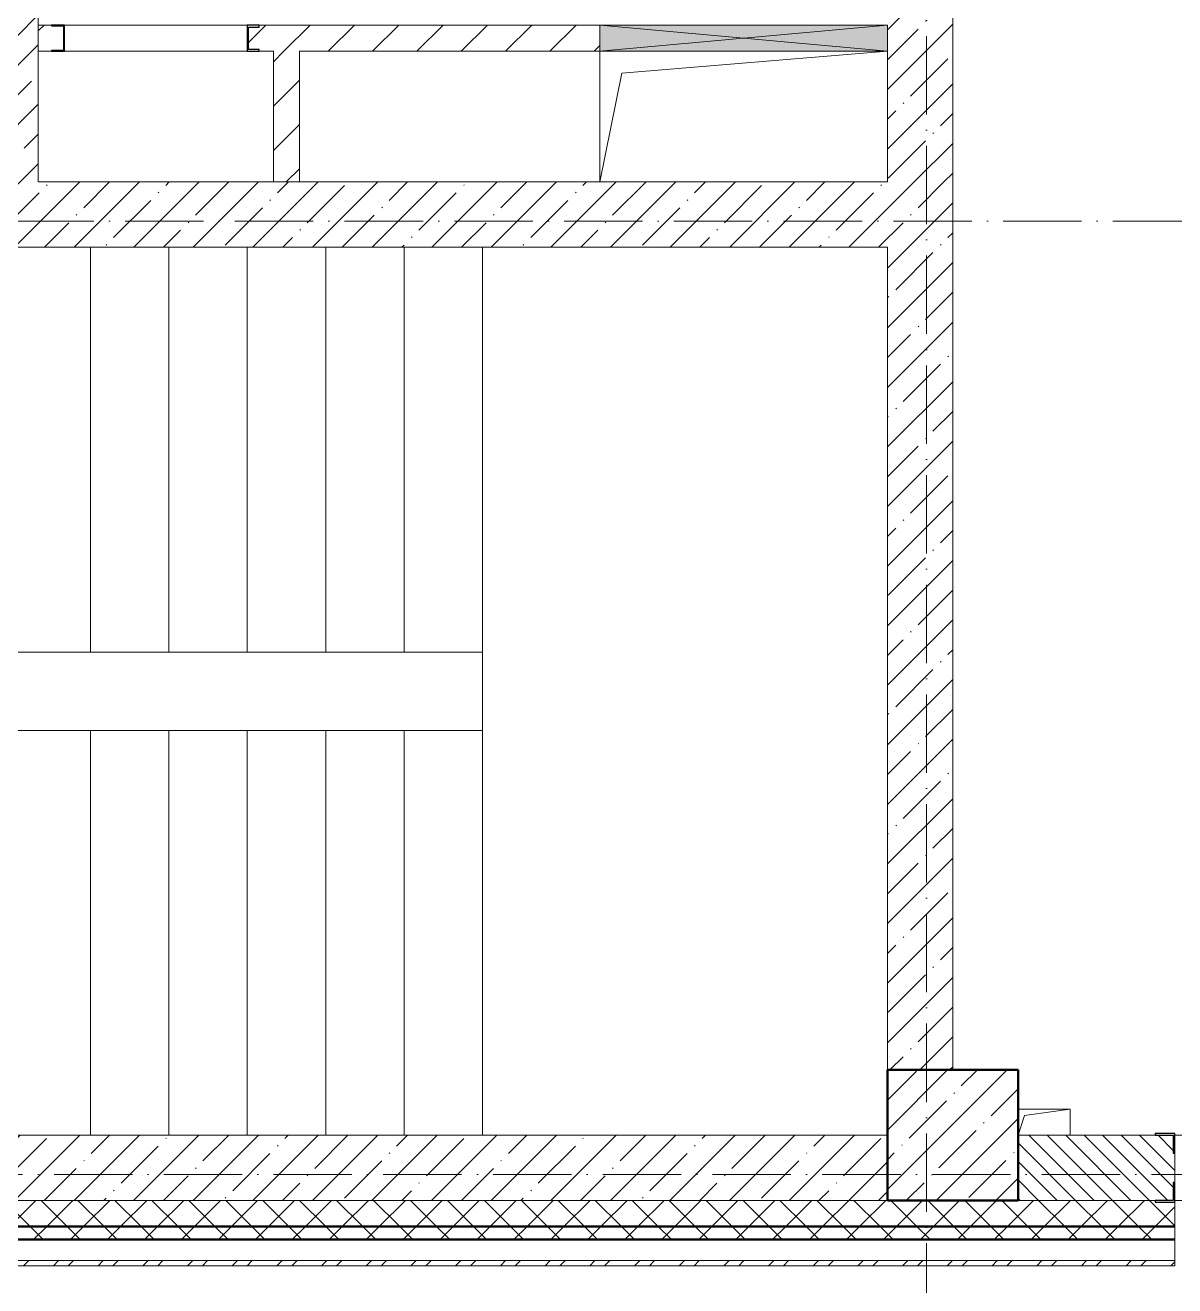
# Model space of a CAD drawing. Header units: millimetres. Extents: x -12989 to 629078, y -109036 to 555275.
# Drawn here: x 285771 to 290171, y -89109 to -84282 of the extents above; entities that cross this region are included whole.
import ezdxf

# ---------------------------------------------------------------- set-up
doc = ezdxf.new("R2010")
doc.units = ezdxf.units.MM
doc.linetypes.add('50_200_ШТРИХ_1Т_ш5_п1_п1_', pattern=[700, 500, -100, 0, -100])
for name, color, linetype, lineweight in [('4 -стяжа', 7, 'Continuous', 30), ('A-DETL-GENF-OTLN', 7, 'Continuous', 9), ('A-FLOR-____-OTLN', 7, 'Continuous', 9), ('A-GENM-____-MCUT', 7, 'Continuous', 25), ('A-GENM-____-OTLN', 7, 'Continuous', 9), ('A-GENM-____-OTLN-1', 7, 'Continuous', 25), ('A-GLAZ-____-OTLN', 7, 'Continuous', 9), ('A-WALL-____-MCUT-1', 7, 'Continuous', 9), ('A-WALL-____-MCUT-2', 7, 'Continuous', 50), ('A-WALL-____-MCUT-3', 7, 'Continuous', 9), ('A-WALL-____-OTLN', 7, 'Continuous', 9), ('A-WALL-____-PATT-1', 7, 'Continuous', 9), ('A-WALL-FNSH-MCUT-1', 7, 'Continuous', 9), ('I-WALL-____-OTLN', 7, 'Continuous', 9), ('S-COLS-____-MCUT', 7, 'Continuous', 50), ('S-COLS-____-OTLN', 7, 'Continuous', 9), ('S-GRID-____-OTLN-1', 7, '50_200_ШТРИХ_1Т_ш5_п1_п1_', 9), ('S-STRS-____-OTLN-1', 7, 'Continuous', 9)]:
    doc.layers.add(name, color=color, linetype=linetype, lineweight=lineweight)
doc.layers.get('4 -стяжа').off()
pattern_1 = [(45, (283770.7, -86863.46), (-114.0493, 114.0493), []), (45, (283884.76, -86863.46), (-114.0493, 114.0493), [201.612, -40.322, 3.353, -36.97])]
pattern_2 = [(45, (283770.71, -86863.46), (-70.71068, 70.71068), []), (135, (283770.71, -86863.46), (-70.71068, -70.71068), [])]
pattern_3 = [(45, (283770.71, -86863.46), (-84.8528, 84.8528), [])]

# ---------------------------------------------------------------- blocks, each defined once
blk = doc.blocks.new('BSC_Колонна _Прямоугольная - 500х500-V103-АР1_План отверстий 3 этажа в осях 1-64_А-ГГ')
at = {"layer": 'S-COLS-____-OTLN'}
h = blk.add_hatch(dxfattribs=at)
h.set_pattern_fill('FP_126', color=256, style=0, pattern_type=2)
h.set_pattern_definition([(45, (-5550, 1668.96), (-114.0493, 114.0493), []), (45, (-5435.95, 1668.96), (-114.0493, 114.0493), [201.613, -40.323, 3.353, -36.97])])
h.paths.add_polyline_path([(-250, -250), (250, -250), (250, 250), (-250, 250)], flags=0)
at = {"layer": 'S-COLS-____-MCUT'}
for p, q in [((250, 250), (-250, 250)), ((-250, 250), (-250, -250)), ((250, -250), (250, 250)), ((-250, -250), (250, -250))]:
    blk.add_line(p, q, dxfattribs=at)
blk = doc.blocks.new('Фахверк_СКБ_Уголок - 250_2700-27497298-АР1_План отверстий 3 этажа в осях 1-64_А-ГГ')
at = {"layer": 'A-GENM-____-MCUT'}
for p, q in [((200, 181), (125, 181)), ((125, 181), (125, 106)), ((131, 106), (131, 175)), ((131, 175), (200, 175)), ((200, 175), (200, 181)), ((125, 106), (131, 106)), ((131, -6), (125, -6)), ((125, -6), (125, -81)), ((131, -75), (131, -6)), ((125, -81), (200, -81)), ((200, -75), (131, -75)), ((200, -81), (200, -75))]:
    blk.add_line(p, q, dxfattribs=at)
blk = doc.blocks.new('154_Фахверк_СКБ_Швеллер - Тип_100_3960_зеркало-28515619-АР1_План отверстий 3 этажа в осях 1-64_А-ГГ')
at = {"layer": 'A-GENM-____-MCUT'}
for p, q in [((175, 50), (125, 50)), ((125, 50), (125, -50)), ((175, 47), (175, 50)), ((128, 47), (175, 47)), ((128, -47), (128, 47)), ((175, -47), (128, -47)), ((175, -50), (175, -47)), ((125, -50), (175, -50))]:
    blk.add_line(p, q, dxfattribs=at)
blk = doc.blocks.new('154_Стойка_СКБ_Швеллер - СМ-2180_100-28318692-АР1_План отверстий 3 этажа в осях 1-64_А-ГГ')
at = {"layer": 'A-GENM-____-MCUT'}
for p, q in [((171, 50), (125, 50)), ((125, 50), (125, -50)), ((171, 42.4), (171, 50)), ((129.5, 42.4), (171, 42.4)), ((129.5, -42.4), (129.5, 42.4)), ((171, -42.4), (129.5, -42.4)), ((171, -50), (171, -42.4)), ((125, -50), (171, -50))]:
    blk.add_line(p, q, dxfattribs=at)
blk = doc.blocks.new('AR_Отверстие прямоугольное _в плите_ - AR_Отверстие прямоугольное _в плите_-30510746-АР1_План отверстий 3 этажа в осях 1-64_А-ГГ')
at = {"layer": 'A-GENM-____-OTLN'}
for p, q in [((100, 50), (-100, 50)), ((-75, 25), (100, 50)), ((100, -50), (100, 50)), ((-100, -50), (-75, 25))]:
    blk.add_line(p, q, dxfattribs=at)
blk = doc.blocks.new('AR_Отверстие прямоугольное _в плите_ - AR_Отверстие прямоугольное _в плите_-V211-АР1_План отверстий 3 этажа в осях 1-64_А-ГГ')
at = {"layer": 'A-GENM-____-OTLN'}
for p, q in [((-550, 250), (-550, -250)), ((-466.7, 166.7), (550, 250)), ((-550, -250), (-466.7, 166.7))]:
    blk.add_line(p, q, dxfattribs=at)
blk = doc.blocks.new('AR_Отверстие прямоугольное _в стене_ - AR_Отверстие прямоугольное _в стене__ОВ-36916333-АР1_План отверстий 3 этажа в осях 1-64_А-ГГ')
at = {"layer": 'A-GLAZ-____-OTLN'}
blk.add_hatch(color=256, dxfattribs=at).paths.add_polyline_path([(-90.5, -50), (550, -50), (550, 50), (-550, 50), (-550, -50)], flags=0)
at = {"layer": 'A-DETL-GENF-OTLN'}
for p, q in [((-550, -50), (-550, 50)), ((-550, 50), (550, 50)), ((550, 50), (-550, -50)), ((-550, 50), (550, -50)), ((550, 50), (-550, 50)), ((-550, 50), (-550, -50)), ((550, 50), (550, -50)), ((550, -50), (550, 50)), ((550, -50), (-550, -50)), ((-550, -50), (550, -50))]:
    blk.add_line(p, q, dxfattribs=at)
blk = doc.blocks.new('3эт')
at = {"layer": 'S-GRID-____-OTLN-1', "color": 251, "ltscale": 0.6, "true_color": 0x636466}
for p, q in [((289220.7, -91346.1), (289220.7, -36982.5)), ((387697.2, -85032.4), (279101.9, -85032.4)), ((387845.1, -88682.4), (279101.9, -88682.4))]:
    blk.add_line(p, q, dxfattribs=at)

msp = doc.modelspace()

# ---------------------------------------------------------------- hatches: boundary and pattern name
at = {"layer": 'A-WALL-____-PATT-1'}
h = msp.add_hatch(dxfattribs=at)
h.set_pattern_fill('FP_38', color=256, style=0, pattern_type=2)
h.set_pattern_definition(pattern_1)
h.paths.add_polyline_path([(289320.7074, -84882.4142), (289320.7074, -81282.4142), (289070.7074, -81282.4142), (289070.7074, -84882.4142)], flags=0)
h = msp.add_hatch(dxfattribs=at)
h.set_pattern_fill('FP_38', color=256, style=0, pattern_type=2)
h.set_pattern_definition(pattern_1)
h.paths.add_polyline_path([(285570.7074, -84882.4142), (285820.7074, -84882.4142), (285820.7074, -83832.4142), (285570.7074, -83832.4142), (285570.7074, -84409.3421)], flags=0)
h.paths.add_polyline_path([(285820.7074, -82482.4142), (285820.7074, -82182.4142), (285570.7074, -82182.4142), (285570.7074, -82482.4142)], flags=0)
h = msp.add_hatch(dxfattribs=at)
h.set_pattern_fill('FP_4', color=256, style=0, pattern_type=2)
h.set_pattern_definition(pattern_3)
h.paths.add_polyline_path([(286720.7074, -84382.4142), (287970.7074, -84382.4142), (287970.7074, -84282.4142), (286666.7074, -84282.4142), (286666.7074, -84290.0142), (286625.2074, -84290.0142), (286625.2074, -84374.8142), (286666.7074, -84374.8142), (286666.7074, -84382.4142)], flags=0)
h.paths.add_polyline_path([(285820.7074, -84382.4142), (285870.7074, -84382.4142), (285870.7074, -84379.4142), (285917.7074, -84379.4142), (285917.7074, -84285.4142), (285870.7074, -84285.4142), (285870.7074, -84282.4142), (285820.7074, -84282.4142), (285820.7074, -84379.4142)], flags=0)
h = msp.add_hatch(dxfattribs=at)
h.set_pattern_fill('FP_4', color=256, style=0, pattern_type=2)
h.set_pattern_definition(pattern_3)
h.paths.add_polyline_path([(286820.7074, -84882.4142), (286820.7074, -84382.4142), (286720.7074, -84382.4142), (286720.7074, -84882.4142)], flags=0)
h = msp.add_hatch(dxfattribs=at)
h.set_pattern_fill('FP_38', color=256, style=0, pattern_type=2)
h.set_pattern_definition(pattern_1)
h.paths.add_polyline_path([(289070.7074, -85132.4142), (289320.7074, -85132.4142), (289320.7074, -84882.4142), (283870.7074, -84882.4142), (283870.7074, -85132.4142), (287291.9591, -85132.4142)], flags=0)
h = msp.add_hatch(dxfattribs=at)
h.set_pattern_fill('FP_38', color=256, style=0, pattern_type=2)
h.set_pattern_definition(pattern_1)
h.paths.add_polyline_path([(289320.7074, -88282.4142), (289320.7074, -85132.4142), (289070.7074, -85132.4142), (289070.7074, -88282.4142)], flags=0)
h = msp.add_hatch(dxfattribs=at)
h.set_pattern_fill('FP_38', color=256, style=0, pattern_type=2)
h.set_pattern_definition(pattern_1)
h.paths.add_polyline_path([(289070.7074, -88782.4142), (289070.7074, -88532.4142), (281570.7074, -88532.4142), (281570.7074, -88782.4142), (289059.4234, -88782.4142)], flags=0)
h = msp.add_hatch(dxfattribs=at)
h.set_pattern_fill('FP_6', color=256, style=0, pattern_type=2)
h.set_pattern_definition([(135, (283770.707, -86863.456), (-35.35534, -35.35534), [])])
h.paths.add_polyline_path([(294170.7074, -88782.4142), (294170.7074, -88532.4142), (291176.7074, -88532.4142), (291176.7074, -88601.4142), (291170.7074, -88601.4142), (291170.7074, -88713.4142), (291176.7074, -88713.4142), (291176.7074, -88782.4142), (292594.352, -88782.4142)], flags=0)
h.paths.add_polyline_path([(289943.1555, -88782.4142), (290164.7074, -88782.4142), (290164.7074, -88713.4142), (290170.7074, -88713.4142), (290170.7074, -88601.4142), (290164.7074, -88601.4142), (290164.7074, -88532.4142), (289570.7074, -88532.4142), (289570.7074, -88782.4142)], flags=0)
h = msp.add_hatch(dxfattribs=at)
h.set_pattern_fill('FP_1', color=256, style=0, pattern_type=2)
h.set_pattern_definition(pattern_2)
h.paths.add_polyline_path([(384520.7074, -88882.4142), (385020.7074, -88882.4142), (385020.7074, -88782.4142), (375995.7074, -88782.4142), (375995.7074, -88788.4142), (375920.7074, -88788.4142), (375920.7074, -88882.4142), (384502.4949, -88882.4142)], flags=0)
h.paths.add_polyline_path([(373013.9771, -88882.4142), (374120.7074, -88882.4142), (374120.7074, -88788.4142), (374045.7074, -88788.4142), (374045.7074, -88782.4142), (366170.7074, -88782.4142), (366170.7074, -88882.4142), (372770.7074, -88882.4142)], flags=0)
h.paths.add_polyline_path([(365170.7074, -88882.4142), (365170.7074, -88782.4142), (364045.7074, -88782.4142), (364045.7074, -88788.4142), (363970.7074, -88788.4142), (363970.7074, -88882.4142), (365060.3878, -88882.4142)], flags=0)
h.paths.add_polyline_path([(362170.7074, -88882.4142), (362170.7074, -88788.4142), (362095.7074, -88788.4142), (362095.7074, -88782.4142), (361045.7074, -88782.4142), (361045.7074, -88788.4142), (360970.7074, -88788.4142), (360970.7074, -88882.4142), (361525.4592, -88882.4142)], flags=0)
h.paths.add_polyline_path([(359170.7074, -88882.4142), (359170.7074, -88782.4142), (358045.7074, -88782.4142), (358045.7074, -88788.4142), (357970.7074, -88788.4142), (357970.7074, -88882.4142), (358045.7074, -88882.4142)], flags=0)
h.paths.add_polyline_path([(354770.7074, -88882.4142), (356170.7074, -88882.4142), (356170.7074, -88782.4142), (354845.7074, -88782.4142), (354845.7074, -88788.4142), (354770.7074, -88788.4142)], flags=0)
h.paths.add_polyline_path([(352688.1377, -88882.4142), (352970.7074, -88882.4142), (352970.7074, -88788.4142), (352895.7074, -88788.4142), (352895.7074, -88782.4142), (351845.7074, -88782.4142), (351845.7074, -88788.4142), (351770.7074, -88788.4142), (351770.7074, -88882.4142), (351804.4056, -88882.4142)], flags=0)
h.paths.add_polyline_path([(349970.7074, -88882.4142), (349970.7074, -88782.4142), (348845.7074, -88782.4142), (348845.7074, -88788.4142), (348770.7074, -88788.4142), (348770.7074, -88882.4142), (348845.7074, -88882.4142)], flags=0)
h.paths.add_polyline_path([(346620.7074, -88882.4142), (346970.7074, -88882.4142), (346970.7074, -88788.4142), (346895.7074, -88788.4142), (346895.7074, -88782.4142), (345845.7074, -88782.4142), (345845.7074, -88788.4142), (345770.7074, -88788.4142), (345770.7074, -88882.4142), (346502.0127, -88882.4142)], flags=0)
h.paths.add_polyline_path([(343970.7074, -88882.4142), (343970.7074, -88788.4142), (343895.7074, -88788.4142), (343895.7074, -88782.4142), (342845.7074, -88782.4142), (342845.7074, -88788.4142), (342770.7074, -88788.4142), (342770.7074, -88882.4142), (343850.8163, -88882.4142)], flags=0)
h.paths.add_polyline_path([(340970.7074, -88882.4142), (340970.7074, -88788.4142), (340895.7074, -88788.4142), (340895.7074, -88782.4142), (339845.7074, -88782.4142), (339845.7074, -88788.4142), (339770.7074, -88788.4142), (339770.7074, -88882.4142), (340315.8877, -88882.4142)], flags=0)
h.paths.add_polyline_path([(336780.9592, -88882.4142), (337970.7074, -88882.4142), (337970.7074, -88788.4142), (337895.7074, -88788.4142), (337895.7074, -88782.4142), (336845.7074, -88782.4142), (336845.7074, -88788.4142), (336770.7074, -88788.4142), (336770.7074, -88882.4142), (336776.7074, -88882.4142)], flags=0)
h.paths.add_polyline_path([(333770.7074, -88882.4142), (334970.7074, -88882.4142), (334970.7074, -88788.4142), (334895.7074, -88788.4142), (334895.7074, -88782.4142), (333845.7074, -88782.4142), (333845.7074, -88788.4142), (333770.7074, -88788.4142)], flags=0)
h.paths.add_polyline_path([(328827.3699, -88882.4142), (328970.7074, -88882.4142), (328970.7074, -88788.4142), (328895.7074, -88788.4142), (328895.7074, -88782.4142), (327845.7074, -88782.4142), (327845.7074, -88788.4142), (327770.7074, -88788.4142), (327770.7074, -88882.4142), (328620.7074, -88882.4142)], flags=0)
h.paths.add_polyline_path([(325970.7074, -88882.4142), (325970.7074, -88788.4142), (325895.7074, -88788.4142), (325895.7074, -88782.4142), (324845.7074, -88782.4142), (324845.7074, -88788.4142), (324770.7074, -88788.4142), (324770.7074, -88882.4142), (325964.7074, -88882.4142)], flags=0)
h.paths.add_polyline_path([(322641.2449, -88882.4142), (322970.7074, -88882.4142), (322970.7074, -88788.4142), (322895.7074, -88787.7713), (322895.7074, -88782.4142), (321570.7074, -88782.4142), (321570.7074, -88882.4142)], flags=0)
h.paths.add_polyline_path([(319106.3163, -88882.4142), (319770.7074, -88882.4142), (319770.7074, -88788.4142), (319695.7074, -88788.4142), (319695.7074, -88782.4142), (318570.7074, -88782.4142), (318570.7074, -88882.4142)], flags=0)
h.paths.add_polyline_path([(316770.7074, -88882.4142), (316770.7074, -88788.4142), (316695.7074, -88788.4142), (316695.7074, -88782.4142), (315645.7074, -88782.4142), (315645.7074, -88788.4142), (315570.7074, -88788.4142), (315571.3877, -88882.4142), (316764.7074, -88882.4142)], flags=0)
h.paths.add_polyline_path([(313770.7074, -88882.4142), (313770.7074, -88788.4142), (313695.7074, -88788.4142), (313695.7074, -88782.4142), (312570.7074, -88782.4142), (312570.7074, -88882.4142), (312920.1913, -88882.4142)], flags=0)
h.paths.add_polyline_path([(310770.7074, -88882.4142), (310770.7074, -88788.4142), (310695.7074, -88788.4142), (310695.7074, -88782.4142), (309570.7074, -88782.4142), (309570.7074, -88882.4142), (310268.9948, -88882.4142)], flags=0)
h.paths.add_polyline_path([(307770.7074, -88882.4142), (307770.7074, -88788.4142), (307695.7074, -88788.4142), (307695.7074, -88782.4142), (306645.7074, -88782.4142), (306645.7074, -88788.4142), (306570.7074, -88788.4142), (306570.7074, -88882.4142), (306734.0663, -88882.4142)], flags=0)
h.paths.add_polyline_path([(297896.7448, -88882.4142), (298770.7074, -88882.4142), (298770.7074, -88788.4142), (298695.7074, -88788.4142), (298695.7074, -88782.4142), (297645.7074, -88782.4142), (297645.7074, -88788.4142), (297570.7074, -88788.4142), (297570.7074, -88882.4142)], flags=0)
h.paths.add_polyline_path([(296129.2805, -88882.4142), (296570.7074, -88882.4142), (296570.7074, -88788.4142), (296495.7074, -88788.4142), (296495.7074, -88782.4142), (291245.7074, -88782.4142), (291245.7074, -88788.4142), (291170.7074, -88788.4142), (291170.7074, -88882.4142), (294670.7074, -88882.4142)], flags=0)
h.paths.add_polyline_path([(289059.4234, -88882.4142), (290170.7074, -88882.4142), (290170.7074, -88788.4142), (290095.7074, -88788.4142), (290095.7074, -88782.4142), (281320.7074, -88782.4142), (281320.7074, -88882.4142), (287291.9591, -88882.4142)], flags=0)
h = msp.add_hatch(dxfattribs=at)
h.set_pattern_fill('FP_1', color=256, style=0, pattern_type=2)
h.set_pattern_definition(pattern_2)
h.paths.add_polyline_path([(385020.7074, -88932.4142), (385120.7074, -88932.4142), (385120.7074, -88882.4142), (375920.7074, -88882.4142), (375920.7074, -88932.4142), (384502.4949, -88932.4142)], flags=0)
h.paths.add_polyline_path([(373013.9771, -88932.4142), (374120.7074, -88932.4142), (374120.7074, -88882.4142), (366170.7074, -88882.4142), (366170.7074, -88932.4142), (372130.2449, -88932.4142)], flags=0)
h.paths.add_polyline_path([(365060.3878, -88932.4142), (365170.7074, -88932.4142), (365170.7074, -88882.4142), (363970.7074, -88882.4142), (363970.7074, -88932.4142), (364176.6556, -88932.4142)], flags=0)
h.paths.add_polyline_path([(360970.7074, -88932.4142), (362170.7074, -88932.4142), (362170.7074, -88882.4142), (360970.7074, -88882.4142)], flags=0)
h.paths.add_polyline_path([(357990.5306, -88932.4142), (359170.7074, -88932.4142), (359170.7074, -88882.4142), (357970.7074, -88882.4142), (357970.7074, -88932.4142)], flags=0)
h.paths.add_polyline_path([(356170.7074, -88932.4142), (356170.7074, -88882.4142), (354770.7074, -88882.4142), (354770.7074, -88932.4142), (355339.3342, -88932.4142)], flags=0)
h.paths.add_polyline_path([(352970.7074, -88932.4142), (352970.7074, -88882.4142), (351770.7074, -88882.4142), (351770.7074, -88932.4142), (352688.1377, -88932.4142)], flags=0)
h.paths.add_polyline_path([(349970.7074, -88932.4142), (349970.7074, -88882.4142), (348770.7074, -88882.4142), (348770.7074, -88932.4142)], flags=0)
h.paths.add_polyline_path([(346970.7074, -88932.4142), (346970.7074, -88882.4142), (345770.7074, -88882.4142), (345770.7074, -88932.4142), (346502.0127, -88932.4142)], flags=0)
h.paths.add_polyline_path([(342770.7074, -88932.4142), (343970.7074, -88932.4142), (343970.7074, -88882.4142), (342770.7074, -88882.4142)], flags=0)
h.paths.add_polyline_path([(339770.7074, -88932.4142), (340970.7074, -88932.4142), (340970.7074, -88882.4142), (339770.7074, -88882.4142)], flags=0)
h.paths.add_polyline_path([(336780.9592, -88932.4142), (337970.7074, -88932.4142), (337970.7074, -88882.4142), (336770.7074, -88882.4142), (336770.7074, -88932.4142)], flags=0)
h.paths.add_polyline_path([(334970.7074, -88932.4142), (334970.7074, -88882.4142), (333770.7074, -88882.4142), (333770.7074, -88932.4142), (334129.7627, -88932.4142)], flags=0)
h.paths.add_polyline_path([(328827.3699, -88932.4142), (328970.7074, -88932.4142), (328970.7074, -88882.4142), (327770.7074, -88882.4142), (327770.7074, -88932.4142), (327943.6377, -88932.4142)], flags=0)
h.paths.add_polyline_path([(325970.7074, -88932.4142), (325970.7074, -88882.4142), (324770.7074, -88882.4142), (324770.7074, -88932.4142), (325292.4413, -88932.4142)], flags=0)
h.paths.add_polyline_path([(322641.2449, -88932.4142), (322970.7074, -88932.4142), (322970.7074, -88882.4142), (321570.7074, -88882.4142), (321570.7074, -88932.4142)], flags=0)
h.paths.add_polyline_path([(319770.7074, -88932.4142), (319770.7074, -88882.4142), (318570.7074, -88882.4142), (318570.7074, -88932.4142), (319106.3163, -88932.4142)], flags=0)
h.paths.add_polyline_path([(316770.7074, -88932.4142), (316770.7074, -88882.4142), (315570.7074, -88882.4142), (315571.3877, -88932.4142)], flags=0)
h.paths.add_polyline_path([(313770.7074, -88932.4142), (313770.7074, -88882.4142), (312570.7074, -88882.4142), (312570.7074, -88932.4142), (312920.1913, -88932.4142)], flags=0)
h.paths.add_polyline_path([(310770.7074, -88932.4142), (310770.7074, -88882.4142), (309570.7074, -88882.4142), (309570.7074, -88932.4142), (310268.9948, -88932.4142)], flags=0)
h.paths.add_polyline_path([(306734.0663, -88932.4142), (307770.7074, -88932.4142), (307770.7074, -88882.4142), (306570.7074, -88882.4142), (306570.7074, -88932.4142)], flags=0)
h.paths.add_polyline_path([(297570.7074, -88932.4142), (298770.7074, -88932.4142), (298770.7074, -88882.4142), (297570.7074, -88882.4142)], flags=0)
h.paths.add_polyline_path([(296570.7074, -88932.4142), (296570.7074, -88882.4142), (291170.7074, -88882.4142), (291170.7074, -88932.4142), (296129.2805, -88932.4142)], flags=0)
h.paths.add_polyline_path([(289943.1555, -88932.4142), (290170.7074, -88932.4142), (290170.7074, -88882.4142), (281220.7074, -88882.4142), (281220.7074, -88932.4142), (289059.4234, -88932.4142)], flags=0)
h = msp.add_hatch(dxfattribs=at)
h.set_pattern_fill('FP_3', color=256, style=0, pattern_type=2)
h.set_pattern_definition([(45, (283770.71, -86863.46), (-85.5366, 85.5366), []), (45, (283827.73, -86863.46), (-85.5366, 85.5366), [])])
h.paths.add_polyline_path([(322085.7074, -89032.4142), (322085.7074, -89012.4142), (321571.7074, -89012.4142), (321571.7074, -89032.4142)], flags=0)
h.paths.add_polyline_path([(319770.7074, -89032.4142), (319770.7074, -89012.4142), (318570.7074, -89012.4142), (318570.7074, -89032.4142), (319106.3163, -89032.4142)], flags=0)
h.paths.add_polyline_path([(316770.7074, -89032.4142), (316770.7074, -89012.4142), (315571.7074, -89012.4142), (315571.7074, -89032.4142)], flags=0)
h.paths.add_polyline_path([(313770.7074, -89032.4142), (313770.7074, -89012.4142), (312570.7074, -89012.4142), (312570.7074, -89032.4142), (312920.1913, -89032.4142)], flags=0)
h.paths.add_polyline_path([(310268.9948, -89032.4142), (310770.7074, -89032.4142), (310770.7074, -89012.4142), (309571.7074, -89012.4142), (309571.7074, -89032.4142)], flags=0)
h.paths.add_polyline_path([(307770.7074, -89032.4142), (307770.7074, -89012.4142), (306570.7074, -89012.4142), (306570.7074, -89032.4142), (306734.0663, -89032.4142)], flags=0)
h.paths.add_polyline_path([(297896.7448, -89032.4142), (298770.7074, -89032.4142), (298770.7074, -89012.4142), (297570.7074, -89012.4142), (297570.7074, -89032.4142)], flags=0)
h.paths.add_polyline_path([(296570.7074, -89032.4142), (296570.7074, -89012.4142), (291170.7074, -89012.4142), (291170.7074, -89032.4142), (296129.2805, -89032.4142)], flags=0)
h.paths.add_polyline_path([(289943.1555, -89032.4142), (290170.7074, -89032.4142), (290170.7074, -89012.4142), (281090.7074, -89012.4142), (281090.7074, -89032.4142), (289059.4234, -89032.4142)], flags=0)

# ---------------------------------------------------------------- linework, layer by layer
at = {"layer": 'A-FLOR-____-OTLN'}
msp.add_line((287970.7074, -84882.4142), (287970.7074, -84382.4142), dxfattribs=at)
at = {"layer": 'A-WALL-____-MCUT-1'}
for p, q in [((289320.7074, -88282.4142), (289320.7074, -81282.4142)), ((285820.7074, -84882.4142), (285820.7074, -83832.4142)), ((289070.7074, -84382.4142), (289070.7074, -84882.4142)), ((289070.7074, -84882.4142), (285820.7074, -84882.4142)), ((283620.7074, -85132.4142), (289070.7074, -85132.4142)), ((289070.7074, -85132.4142), (289070.7074, -88282.4142)), ((289070.7074, -88532.4142), (281570.7074, -88532.4142)), ((281320.7074, -88782.4142), (289070.7074, -88782.4142))]:
    msp.add_line(p, q, dxfattribs=at)
at = {"layer": 'A-WALL-____-MCUT-2'}
for p, q in [((281220.7074, -88882.4142), (290170.7074, -88882.4142)), ((281170.7074, -88932.4142), (290170.7074, -88932.4142))]:
    msp.add_line(p, q, dxfattribs=at)
at = {"layer": 'A-WALL-____-MCUT-3'}
for p, q in [((290095.7074, -88532.4142), (289570.7074, -88532.4142)), ((290170.7074, -88713.4142), (290170.7074, -88601.4142)), ((289070.7074, -88782.4142), (281320.7074, -88782.4142)), ((289570.7074, -88782.4142), (290095.7074, -88782.4142)), ((290095.7074, -88782.4142), (289570.7074, -88782.4142)), ((290170.7074, -89012.4142), (290170.7074, -88788.4142)), ((281320.7074, -89012.4142), (290170.7074, -89012.4142))]:
    msp.add_line(p, q, dxfattribs=at)
at = {"layer": 'A-WALL-____-OTLN'}
for p, q in [((290170.7074, -88532.4142), (291170.7074, -88532.4142)), ((290170.7074, -88782.4142), (291170.7074, -88782.4142)), ((291170.7074, -88782.4142), (290170.7074, -88782.4142))]:
    msp.add_line(p, q, dxfattribs=at)
at = {"layer": 'A-WALL-FNSH-MCUT-1'}
for p, q in [((285870.7074, -84282.4142), (285820.7074, -84282.4142)), ((287970.7074, -84282.4142), (286666.7074, -84282.4142)), ((285820.7074, -84382.4142), (285870.7074, -84382.4142)), ((286666.7074, -84382.4142), (286720.7074, -84382.4142)), ((286720.7074, -84382.4142), (286720.7074, -84882.4142)), ((286820.7074, -84382.4142), (287970.7074, -84382.4142)), ((286820.7074, -84882.4142), (286820.7074, -84382.4142)), ((286720.7074, -84882.4142), (286820.7074, -84882.4142)), ((281070.7074, -89032.4142), (290170.7074, -89032.4142)), ((290170.7074, -89012.4142), (281090.7074, -89012.4142)), ((290170.7074, -89032.4142), (290170.7074, -89012.4142))]:
    msp.add_line(p, q, dxfattribs=at)
at = {"layer": 'I-WALL-____-OTLN'}
for p, q in [((285920.7074, -84282.4142), (286620.7074, -84282.4142)), ((286620.7074, -84382.4142), (285920.7074, -84382.4142))]:
    msp.add_line(p, q, dxfattribs=at)
at = {"layer": 'S-STRS-____-OTLN-1'}
for p, q in [((286020.7074, -85132.4142), (286020.7074, -86682.4142)), ((286020.7074, -85132.4142), (286020.7074, -86682.4142)), ((286320.7074, -85132.4142), (286320.7074, -86682.4142)), ((286320.7074, -85132.4142), (286320.7074, -86682.4142)), ((286620.7074, -85132.4142), (286620.7074, -86682.4142)), ((286620.7074, -85132.4142), (286620.7074, -86682.4142)), ((286920.7074, -85132.4142), (286920.7074, -86682.4142)), ((286920.7074, -85132.4142), (286920.7074, -86682.4142)), ((287220.7074, -85132.4142), (287220.7074, -86682.4142)), ((287220.7074, -85132.4142), (287220.7074, -86682.4142)), ((287520.7074, -85132.4142), (287520.7074, -86682.4142)), ((287520.7074, -85132.4142), (287520.7074, -86682.4142)), ((285720.7074, -86682.4142), (286020.7074, -86682.4142)), ((286020.7074, -86682.4142), (286320.7074, -86682.4142)), ((286320.7074, -86682.4142), (286620.7074, -86682.4142)), ((286620.7074, -86682.4142), (286920.7074, -86682.4142)), ((286920.7074, -86682.4142), (287220.7074, -86682.4142)), ((287220.7074, -86682.4142), (287520.7074, -86682.4142)), ((287520.7074, -86682.4142), (287520.7074, -86982.4142)), ((286020.7074, -86982.4142), (285720.7074, -86982.4142)), ((286320.7074, -86982.4142), (286020.7074, -86982.4142)), ((286020.7074, -88532.4142), (286020.7074, -86982.4142)), ((286020.7074, -88532.4142), (286020.7074, -86982.4142)), ((286620.7074, -86982.4142), (286320.7074, -86982.4142)), ((286320.7074, -88532.4142), (286320.7074, -86982.4142)), ((286320.7074, -88532.4142), (286320.7074, -86982.4142)), ((286920.7074, -86982.4142), (286620.7074, -86982.4142)), ((286620.7074, -88532.4142), (286620.7074, -86982.4142)), ((286620.7074, -88532.4142), (286620.7074, -86982.4142)), ((287220.7074, -86982.4142), (286920.7074, -86982.4142)), ((286920.7074, -88532.4142), (286920.7074, -86982.4142)), ((286920.7074, -88532.4142), (286920.7074, -86982.4142)), ((287520.7074, -86982.4142), (287220.7074, -86982.4142)), ((287220.7074, -88532.4142), (287220.7074, -86982.4142)), ((287220.7074, -88532.4142), (287220.7074, -86982.4142)), ((287520.7074, -88532.4142), (287520.7074, -86982.4142)), ((287520.7074, -88532.4142), (287520.7074, -86982.4142))]:
    msp.add_line(p, q, dxfattribs=at)

# ---------------------------------------------------------------- block references
at = {"layer": '4 -стяжа'}
msp.add_blockref('3эт', (0, 0), dxfattribs=at)
at = {"layer": 'A-GENM-____-OTLN'}
for name, p in [('AR_Отверстие прямоугольное _в плите_ - AR_Отверстие прямоугольное _в плите_-V211-АР1_План отверстий 3 этажа в осях 1-64_А-ГГ', (288520.7074, -84632.4142)), ('AR_Отверстие прямоугольное _в плите_ - AR_Отверстие прямоугольное _в плите_-30510746-АР1_План отверстий 3 этажа в осях 1-64_А-ГГ', (289670.7074, -88482.4142))]:
    msp.add_blockref(name, p, dxfattribs=at)
at = {"layer": 'A-GENM-____-OTLN-1', "rotation": 180}
for name, p in [('154_Фахверк_СКБ_Швеллер - Тип_100_3960_зеркало-28515619-АР1_План отверстий 3 этажа в осях 1-64_А-ГГ', (286045.7074, -84332.4142)), ('Фахверк_СКБ_Уголок - 250_2700-27497298-АР1_План отверстий 3 этажа в осях 1-64_А-ГГ', (290295.7074, -88607.4142))]:
    msp.add_blockref(name, p, dxfattribs=at)
at = {"layer": 'A-GENM-____-OTLN-1'}
msp.add_blockref('154_Стойка_СКБ_Швеллер - СМ-2180_100-28318692-АР1_План отверстий 3 этажа в осях 1-64_А-ГГ', (286495.7074, -84332.4142), dxfattribs=at)
at = {"layer": 'A-GLAZ-____-OTLN'}
msp.add_blockref('AR_Отверстие прямоугольное _в стене_ - AR_Отверстие прямоугольное _в стене__ОВ-36916333-АР1_План отверстий 3 этажа в осях 1-64_А-ГГ', (288520.7074, -84332.4142), dxfattribs=at)
at = {"layer": 'S-COLS-____-OTLN'}
msp.add_blockref('BSC_Колонна _Прямоугольная - 500х500-V103-АР1_План отверстий 3 этажа в осях 1-64_А-ГГ', (289320.7074, -88532.4142), dxfattribs=at)

doc.saveas('drawing.dxf')
